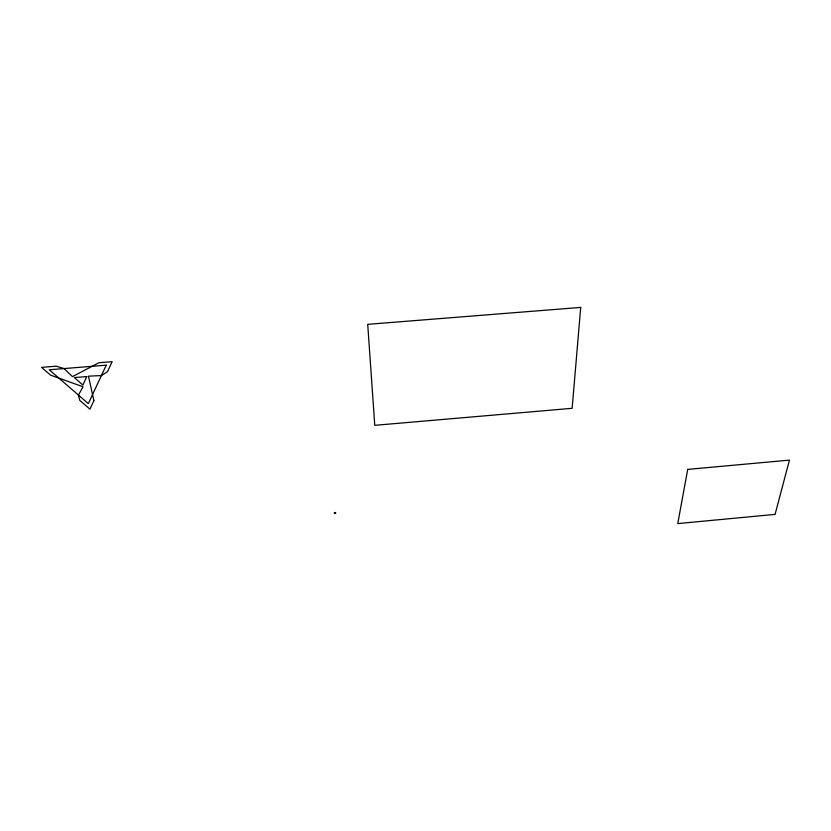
<?xml version="1.0" encoding="UTF-8"?>
<svg xmlns="http://www.w3.org/2000/svg" width="831" height="831" viewBox="0 0 831 831"><rect width="100%" height="100%" fill="white"/><g stroke="black" fill="none" stroke-linecap="round" stroke-linejoin="round"><path stroke-width="1.25" d="M580.713 307.408L572.144 408.312L374.771 425.327L367.718 324.339L580.713 307.408M687.715 469.39L677.764 523.592L775.074 514.389L789.45 460.125L687.715 469.39M86.736 376.568L82.871 385.033L74.364 377.575L86.736 376.568M106.254 365.162L88.335 403.648L49.258 369.774L106.254 365.162M93.903 400.646L89.925 409.143L79.755 400.365L78.436 395.068L83.069 386.789L50.514 375.113L41.55 367.375L56.176 366.191L64.07 368.58L72.432 376.62L98.931 362.742L112.164 361.672L107.448 371.737L101.413 375.56L88.45 376.173L93.903 400.646M335.527 512.53L334.332 512.644L334.426 513.454L335.693 513.392L335.527 512.53"/></g></svg>
